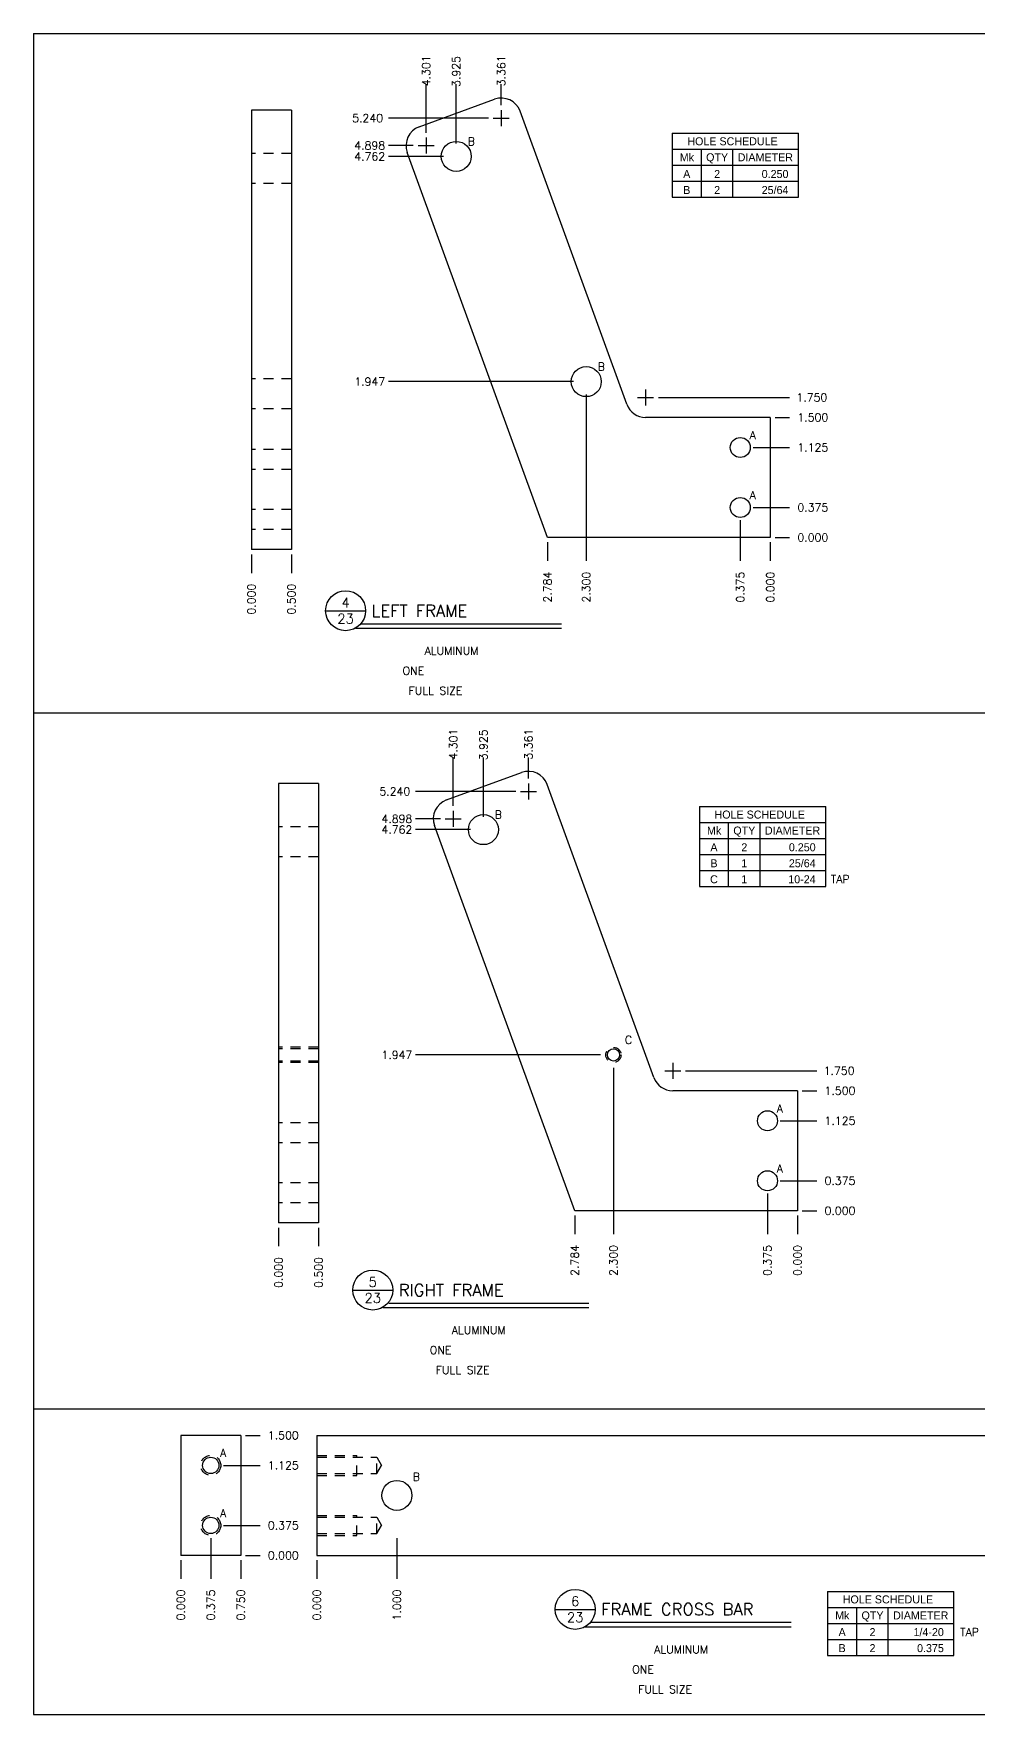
# Model space of a CAD drawing. Extents: x 0 to 33, y 0 to 21.
# Drawn here: x 0 to 11.81, y 0 to 21 of the extents above; entities that cross this region are included whole.
import ezdxf
from ezdxf.enums import TextEntityAlignment as Align

# ---------------------------------------------------------------- set-up
doc = ezdxf.new("R2010")
doc.units = 0
doc.header["$MEASUREMENT"] = 0
doc.linetypes.add('HIDDEN2', pattern=[0.1875, 0.125, -0.0625])
for name, color, linetype in [('BORDER', 5, 'CONTINUOUS'), ('DATUM', 2, 'CONTINUOUS'), ('DIM', 1, 'CONTINUOUS'), ('HIDDEN2', 6, 'HIDDEN2'), ('OBJECT', 3, 'CONTINUOUS'), ('TEXT', 1, 'CONTINUOUS')]:
    doc.layers.add(name, color=color, linetype=linetype)
doc.styles.add('FADD', font='fadd')
doc.styles.add('ROMANS', font='romans')
doc.styles.add('SIMPLEX', font='SIMPLEX')

# ---------------------------------------------------------------- blocks, each defined once
blk = doc.blocks.new('HOLEHDR')
at = {"layer": 'DATUM'}
for p, q in [((0, 0), (0, -4)), ((0, 0), (15.778173, 0)), ((15.778173, -4), (15.778173, 0)), ((0, -2), (15.778173, -2)), ((3.638889, -4), (3.638889, -2)), ((7.583333, -4), (7.583333, -2)), ((0, -4), (15.778173, -4))]:
    blk.add_line(p, q, dxfattribs=at)
at = {"layer": 'DATUM', "style": 'FADD'}
for s, p in [('HOLE SCHEDULE', (1.888889, -1.5)), ('Mk', (0.944445, -3.5)), ('QTY', (4.236111, -3.5)), ('DIAMETER', (8.180556, -3.5))]:
    blk.add_text(s, height=1, dxfattribs=at).set_placement(p)
blk = doc.blocks.new('HOLES')
at = {"layer": 'DATUM'}
for p, q in [((0, 0), (0, -2)), ((3.638889, -2), (3.638889, 0)), ((7.583333, -2), (7.583333, 0)), ((15.777778, -2), (15.777778, 0)), ((0, -2), (15.777778, -2))]:
    blk.add_line(p, q, dxfattribs=at)
at = {"layer": 'DATUM', "style": 'FADD'}
for tag, p in [('MK', (1.819444, -1.586582)), ('QTY', (5.611111, -1.586582))]:
    blk.add_attdef(tag, text='', height=1, dxfattribs=at).set_placement(p, align=Align.CENTER)
blk.add_attdef('SIZE', text='', height=1, dxfattribs=at).set_placement((14.525794, -1.586582), align=Align.RIGHT)
blk = doc.blocks.new('P-TITLE')
at = {"layer": 'OBJECT'}
for p, q in [((-1.562, -0.638), (-1.062, -0.638)), ((-1.113, -0.8), (1.387, -0.8)), ((1.387, -0.862), (-1.188, -0.862))]:
    blk.add_line(p, q, dxfattribs=at)
blk.add_circle((-1.312, -0.638), 0.25, dxfattribs=at)
at = {"layer": 'OBJECT', "style": 'ROMANS'}
for tag, p in [('NO.', (-1.312, -0.538)), ('PAGE', (-1.312, -0.738))]:
    blk.add_attdef(tag, text='', height=0.12, dxfattribs=at).set_placement(p, align=Align.MIDDLE)
for tag, p, height in [('DESCRIPTION', (-0.988, -0.712), 0.15), ('MATERIAL', (-0.325, -1.188), 0.1), ('#_REQUIRED', (-0.6, -1.438), 0.1), ('SCALE', (-0.525, -1.688), 0.1)]:
    blk.add_attdef(tag, p, '', height=height, dxfattribs=at)
at = {"layer": 'OBJECT', "style": 'ROMANS', "flags": 2}
for tag, p in [('MATERIAL:', (-1.163, -1.188)), ('REQD:', (-1.163, -1.438)), ('SCALE:', (-1.163, -1.688))]:
    blk.add_attdef(tag, p, '', height=0.1, dxfattribs=at)

msp = doc.modelspace()

# ---------------------------------------------------------------- linework, layer by layer
at = {"layer": 'BORDER'}
for p, q in [((0, 21), (0, 0)), ((0, 21), (33, 21)), ((0, 12.5127), (33, 12.5127)), ((0, 3.8168), (33, 3.8168)), ((0, 0), (33, 0))]:
    msp.add_line(p, q, dxfattribs=at)
at = {"layer": 'DIM'}
for p, q in [((4.9048, 19.7622), (4.9048, 20.367)), ((5.2807, 19.6261), (5.2807, 20.367)), ((5.8445, 20.1043), (5.8445, 20.367)), ((5.8445, 20.0443), (5.8445, 19.8443)), ((5.6845, 19.9443), (4.4343, 19.9443)), ((5.7445, 19.9443), (5.9445, 19.9443)), ((4.7448, 19.6022), (4.4343, 19.6022)), ((4.8048, 19.6022), (5.0048, 19.6022)), ((4.9048, 19.7022), (4.9048, 19.5022)), ((5.1207, 19.4661), (4.4343, 19.4661)), ((6.7457, 16.6515), (4.4343, 16.6515)), ((6.9057, 16.4915), (6.9057, 14.4114)), ((7.5469, 16.4541), (7.7469, 16.4541)), ((7.6469, 16.5541), (7.6469, 16.3541)), ((7.8069, 16.4541), (9.4466, 16.4541)), ((9.2655, 16.2041), (9.4466, 16.2041)), ((8.9905, 15.8291), (9.4466, 15.8291)), ((8.8305, 14.9191), (8.8305, 14.4114)), ((8.9905, 15.0791), (9.4466, 15.0791)), ((9.2655, 14.7041), (9.4466, 14.7041)), ((2.7217, 14.4932), (2.7217, 14.2605)), ((3.2217, 14.4932), (3.2217, 14.2605)), ((6.4215, 14.6441), (6.4215, 14.4114)), ((9.2055, 14.6441), (9.2055, 14.4114)), ((5.2444, 11.3501), (5.2444, 11.9548)), ((5.6203, 11.214), (5.6203, 11.9548)), ((6.1841, 11.6921), (6.1841, 11.9548)), ((6.1841, 11.6321), (6.1841, 11.4321)), ((6.0241, 11.5321), (4.7739, 11.5321)), ((6.0841, 11.5321), (6.2841, 11.5321)), ((5.0844, 11.1901), (4.7739, 11.1901)), ((5.1444, 11.1901), (5.3444, 11.1901)), ((5.2444, 11.2901), (5.2444, 11.0901)), ((5.4603, 11.054), (4.7739, 11.054)), ((7.0853, 8.2394), (4.7739, 8.2394)), ((7.2453, 8.0794), (7.2453, 5.9993)), ((7.8865, 8.042), (8.0865, 8.042)), ((7.9865, 8.142), (7.9865, 7.942)), ((8.1465, 8.042), (9.7862, 8.042)), ((9.6052, 7.792), (9.7862, 7.792)), ((9.3302, 7.417), (9.7862, 7.417)), ((9.3302, 6.667), (9.7862, 6.667)), ((9.1702, 6.507), (9.1702, 5.9993)), ((6.7612, 6.232), (6.7612, 5.9993)), ((9.5452, 6.232), (9.5452, 5.9993)), ((9.6052, 6.292), (9.7862, 6.292)), ((3.0614, 6.0811), (3.0614, 5.8484)), ((3.5614, 6.0811), (3.5614, 5.8484)), ((2.6488, 3.4864), (2.8299, 3.4864)), ((2.3738, 3.1114), (2.8299, 3.1114)), ((2.3738, 2.3614), (2.8299, 2.3614)), ((2.2138, 2.2014), (2.2138, 1.6936)), ((4.5391, 2.2014), (4.5391, 1.6936)), ((1.8388, 1.9264), (1.8388, 1.6936)), ((2.5888, 1.9264), (2.5888, 1.6936)), ((2.6488, 1.9864), (2.8299, 1.9864)), ((3.5391, 1.9264), (3.5391, 1.6936))]:
    msp.add_line(p, q, dxfattribs=at)
at = {"layer": 'HIDDEN2'}
for p, q in [((3.2217, 19.5027), (2.7217, 19.5027)), ((3.2217, 19.1277), (2.7217, 19.1277)), ((3.2217, 16.6881), (2.7217, 16.6881)), ((3.2217, 16.3131), (2.7217, 16.3131)), ((3.2217, 15.8032), (2.7217, 15.8032)), ((3.2217, 15.5532), (2.7217, 15.5532)), ((3.2217, 15.0532), (2.7217, 15.0532)), ((3.2217, 14.8032), (2.7217, 14.8032)), ((3.5614, 11.0906), (3.0614, 11.0906)), ((3.5614, 10.7156), (3.0614, 10.7156)), ((3.5614, 8.3344), (3.0614, 8.3344)), ((3.5614, 8.3154), (3.0614, 8.3154)), ((3.5614, 8.1634), (3.0614, 8.1634)), ((3.5614, 8.1444), (3.0614, 8.1444)), ((3.5614, 7.3911), (3.0614, 7.3911)), ((3.5614, 7.1411), (3.0614, 7.1411)), ((3.5614, 6.6411), (3.0614, 6.6411)), ((3.5614, 6.3911), (3.0614, 6.3911)), ((3.5391, 3.2364), (4.0391, 3.2364)), ((3.5391, 3.2134), (4.2891, 3.2134)), ((4.0391, 2.9864), (4.0391, 3.2364)), ((4.2891, 3.0094), (4.2891, 3.2134)), ((4.2891, 3.2134), (4.348, 3.1114)), ((3.5391, 3.0094), (4.2891, 3.0094)), ((3.5391, 2.9864), (4.0391, 2.9864)), ((4.2891, 3.0094), (4.348, 3.1114)), ((3.5391, 2.4864), (4.0391, 2.4864)), ((3.5391, 2.4634), (4.2891, 2.4634)), ((4.0391, 2.2364), (4.0391, 2.4864)), ((4.2891, 2.4634), (4.348, 2.3614)), ((4.2891, 2.2594), (4.2891, 2.4634)), ((4.2891, 2.2594), (4.348, 2.3614)), ((3.5391, 2.2594), (4.2891, 2.2594)), ((3.5391, 2.2364), (4.0391, 2.2364))]:
    msp.add_line(p, q, dxfattribs=at)
for centre, radius in [((7.2453, 8.2394), 0.095), ((2.2138, 3.1114), 0.125), ((2.2138, 2.3614), 0.125)]:
    msp.add_circle(centre, radius, dxfattribs=at)
at = {"layer": 'OBJECT'}
for p, q in [((4.8193, 19.8372), (5.759, 20.1792)), ((2.7217, 20.0434), (2.7217, 14.5532)), ((3.2217, 20.0434), (2.7217, 20.0434)), ((3.2217, 20.0434), (3.2217, 14.5532)), ((7.412, 16.3686), (6.0794, 20.0298)), ((6.4215, 14.7041), (4.6699, 19.5167)), ((9.2055, 16.2041), (7.6469, 16.2041)), ((9.2055, 16.2041), (9.2055, 14.7041)), ((9.2055, 14.7041), (6.4215, 14.7041)), ((3.2217, 14.5532), (2.7217, 14.5532)), ((5.1589, 11.425), (6.0986, 11.7671)), ((3.0614, 11.6313), (3.0614, 6.1411)), ((3.5614, 11.6313), (3.0614, 11.6313)), ((3.5614, 11.6313), (3.5614, 6.1411)), ((7.7516, 7.9565), (6.419, 11.6176)), ((6.7612, 6.292), (5.0095, 11.1046)), ((9.5452, 7.792), (7.9865, 7.792)), ((9.5452, 7.792), (9.5452, 6.292)), ((3.5614, 6.1411), (3.0614, 6.1411)), ((9.5452, 6.292), (6.7612, 6.292)), ((2.5888, 3.4864), (1.8388, 3.4864)), ((1.8388, 3.4864), (1.8388, 1.9864)), ((2.5888, 3.4864), (2.5888, 1.9864)), ((3.5391, 3.4864), (14.7891, 3.4864)), ((3.5391, 3.4864), (3.5391, 1.9864)), ((2.5888, 1.9864), (1.8388, 1.9864)), ((3.5391, 1.9864), (14.7891, 1.9864))]:
    msp.add_line(p, q, dxfattribs=at)
for centre, radius in [((5.2807, 19.4661), 0.1875), ((6.9057, 16.6515), 0.1875), ((8.8305, 15.8291), 0.125), ((8.8305, 15.0791), 0.125), ((5.6203, 11.054), 0.1875), ((7.2453, 8.2394), 0.076), ((9.1702, 7.417), 0.125), ((9.1702, 6.667), 0.125), ((2.2138, 3.1114), 0.102), ((4.5391, 2.7364), 0.1875), ((2.2138, 2.3614), 0.102)]:
    msp.add_circle(centre, radius, dxfattribs=at)
for centre, start, end in [((5.8445, 19.9443), 20, 110), ((4.9048, 19.6022), 110, 200), ((7.6469, 16.4541), 200, 270), ((6.1841, 11.5321), 20, 110), ((5.2444, 11.1901), 110, 200), ((7.9865, 8.042), 200, 270)]:
    msp.add_arc(centre, 0.25, start, end, dxfattribs=at)

# ---------------------------------------------------------------- block references
at = {"layer": 'DIM', "xscale": 0.1, "yscale": 0.1, "zscale": 0.1}
for p in [(7.98, 19.7547), (8.3197, 11.3426), (9.9216, 1.5366)]:
    msp.add_blockref('HOLEHDR', p, dxfattribs=at)
for p, values in [((7.98, 19.3547), {'MK': 'A', 'QTY': '2', 'SIZE': '0.250'}), ((7.98, 19.1547), {'MK': 'B', 'QTY': '2', 'SIZE': '25/64'}), ((8.3197, 10.9426), {'MK': 'A', 'QTY': '2', 'SIZE': '0.250'}), ((8.3197, 10.7426), {'MK': 'B', 'QTY': '1', 'SIZE': '25/64'}), ((8.3196, 10.5426), {'MK': 'C', 'QTY': '1', 'SIZE': '10-24'}), ((9.9216, 1.1366), {'MK': 'A', 'QTY': '2', 'SIZE': '1/4-20'}), ((9.9216, 0.9366), {'MK': 'B', 'QTY': '2', 'SIZE': '0.375'})]:
    msp.add_blockref('HOLES', p, dxfattribs=at).add_auto_attribs(values)
at = {"layer": 'DIM'}
ref = msp.add_blockref('P-TITLE', (5.2107, 14.4276), dxfattribs=at)
ref.add_attrib('SCALE', 'FULL SIZE', (4.6857, 12.7401), dxfattribs={"layer": 'OBJECT', "height": 0.1, "style": 'ROMANS'})
ref.add_attrib('#_REQUIRED', 'ONE', (4.6107, 12.9896), dxfattribs={"layer": 'OBJECT', "height": 0.1, "style": 'ROMANS'})
ref.add_attrib('MATERIAL', 'ALUMINUM', (4.8857, 13.2401), dxfattribs={"layer": 'OBJECT', "height": 0.1, "style": 'ROMANS'})
ref.add_attrib('NO.', '4', dxfattribs={"layer": 'OBJECT', "height": 0.12, "style": 'ROMANS'}).set_placement((3.8982, 13.8901), align=Align.MIDDLE)
ref.add_attrib('DESCRIPTION', 'LEFT FRAME', (4.2232, 13.7151), dxfattribs={"layer": 'OBJECT', "height": 0.15, "style": 'ROMANS'})
ref.add_attrib('PAGE', '23', dxfattribs={"layer": 'OBJECT', "height": 0.12, "style": 'ROMANS'}).set_placement((3.8982, 13.6901), align=Align.MIDDLE)
ref = msp.add_blockref('P-TITLE', (5.5503, 5.9398), dxfattribs=at)
ref.add_attrib('SCALE', 'FULL SIZE', (5.0253, 4.2523), dxfattribs={"layer": 'OBJECT', "height": 0.1, "style": 'ROMANS'})
ref.add_attrib('#_REQUIRED', 'ONE', (4.9503, 4.5018), dxfattribs={"layer": 'OBJECT', "height": 0.1, "style": 'ROMANS'})
ref.add_attrib('MATERIAL', 'ALUMINUM', (5.2253, 4.7523), dxfattribs={"layer": 'OBJECT', "height": 0.1, "style": 'ROMANS'})
ref.add_attrib('NO.', '5', dxfattribs={"layer": 'OBJECT', "height": 0.12, "style": 'ROMANS'}).set_placement((4.2378, 5.4023), align=Align.MIDDLE)
ref.add_attrib('DESCRIPTION', 'RIGHT FRAME', (4.5628, 5.2273), dxfattribs={"layer": 'OBJECT', "height": 0.15, "style": 'ROMANS'})
ref.add_attrib('PAGE', '23', dxfattribs={"layer": 'OBJECT', "height": 0.12, "style": 'ROMANS'}).set_placement((4.2378, 5.2023), align=Align.MIDDLE)
ref = msp.add_blockref('P-TITLE', (8.0799, 1.9502), dxfattribs=at)
ref.add_attrib('SCALE', 'FULL SIZE', (7.5549, 0.2627), dxfattribs={"layer": 'OBJECT', "height": 0.1, "style": 'ROMANS'})
ref.add_attrib('#_REQUIRED', 'ONE', (7.4799, 0.5122), dxfattribs={"layer": 'OBJECT', "height": 0.1, "style": 'ROMANS'})
ref.add_attrib('MATERIAL', 'ALUMINUM', (7.7549, 0.7627), dxfattribs={"layer": 'OBJECT', "height": 0.1, "style": 'ROMANS'})
ref.add_attrib('NO.', '6', dxfattribs={"layer": 'OBJECT', "height": 0.12, "style": 'ROMANS'}).set_placement((6.7674, 1.4127), align=Align.MIDDLE)
ref.add_attrib('DESCRIPTION', 'FRAME CROSS BAR', (7.0924, 1.2377), dxfattribs={"layer": 'OBJECT', "height": 0.15, "style": 'ROMANS'})
ref.add_attrib('PAGE', '23', dxfattribs={"layer": 'OBJECT', "height": 0.12, "style": 'ROMANS'}).set_placement((6.7674, 1.2127), align=Align.MIDDLE)

# ---------------------------------------------------------------- texts
at = {"layer": 'DIM', "style": 'SIMPLEX'}
for s, p in [('4.301', (4.9548, 20.3421)), ('3.925', (5.3307, 20.3342)), ('3.361', (5.8945, 20.3421)), ('4.301', (5.2944, 11.93)), ('3.925', (5.6703, 11.9221)), ('3.361', (6.2341, 11.93))]:
    msp.add_text(s, height=0.1, rotation=90, dxfattribs=at).set_placement(p)
for s, p in [('5.240', (4.3668, 19.8943)), ('4.898', (4.3928, 19.5522)), ('4.762', (4.3928, 19.4161)), ('1.947', (4.3928, 16.6015)), ('5.240', (4.7064, 11.4821)), ('4.898', (4.7324, 11.1401)), ('4.762', (4.7324, 11.004)), ('1.947', (4.7324, 8.1894))]:
    msp.add_text(s, height=0.1, dxfattribs=at).set_placement(p, align=Align.RIGHT)
for s, p in [('B', (5.4685, 19.6539)), ('B', (7.0935, 16.8393)), ('A', (8.9852, 15.9838)), ('A', (8.9852, 15.2338)), ('B', (5.8081, 11.2418)), ('C', (7.4331, 8.4272)), ('A', (9.3249, 7.5717)), ('A', (9.3249, 6.8217)), ('A', (2.3685, 3.266)), ('B', (4.7818, 2.9693)), ('A', (2.3685, 2.516))]:
    msp.add_text(s, height=0.1, dxfattribs=at).set_placement(p, align=Align.MIDDLE)
for s, p in [('1.750', (9.5326, 16.4041)), ('1.500', (9.5437, 16.1541)), ('1.125', (9.5437, 15.7791)), ('0.375', (9.5437, 15.0291)), ('0.000', (9.5437, 14.6541)), ('1.750', (9.8722, 7.992)), ('1.500', (9.8834, 7.742)), ('1.125', (9.8834, 7.367)), ('0.375', (9.8834, 6.617)), ('0.000', (9.8834, 6.242)), ('1.500', (2.927, 3.4364)), ('1.125', (2.927, 3.0614)), ('0.375', (2.927, 2.3114)), ('0.000', (2.927, 1.9364))]:
    msp.add_text(s, height=0.1, dxfattribs=at).set_placement(p)
for s, p in [('0.000', (2.7717, 14.1263)), ('0.500', (3.2717, 14.1263)), ('2.784', (6.4715, 14.2772)), ('2.300', (6.9557, 14.2772)), ('0.375', (8.8805, 14.2772)), ('0.000', (9.2555, 14.2772)), ('0.000', (3.1114, 5.7142)), ('0.500', (3.6114, 5.7142)), ('2.784', (6.8112, 5.8651)), ('2.300', (7.2953, 5.8651)), ('0.375', (9.2202, 5.8651)), ('0.000', (9.5952, 5.8651)), ('0.000', (1.8888, 1.5594)), ('0.375', (2.2638, 1.5594)), ('0.750', (2.6388, 1.5594)), ('0.000', (3.5891, 1.5594)), ('1.000', (4.5891, 1.5594))]:
    msp.add_text(s, height=0.1, rotation=90, dxfattribs=at).set_placement(p, align=Align.RIGHT)
at = {"layer": 'TEXT', "style": 'SIMPLEX'}
for p in [(9.9614, 10.3848), (11.5772, 0.9792)]:
    msp.add_text('TAP', height=0.1, dxfattribs=at).set_placement(p)

doc.saveas('drawing.dxf')
